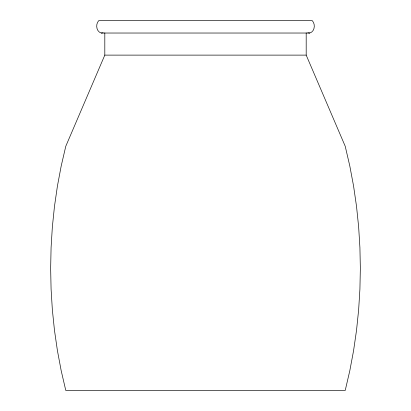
<?xml version="1.0" encoding="UTF-8"?>
<svg xmlns="http://www.w3.org/2000/svg" width="411" height="411" viewBox="0 0 411 411"><rect width="100%" height="100%" fill="white"/><g stroke="black" fill="none" stroke-linecap="round" stroke-linejoin="round"><path stroke-width="0.62" d="M104.81 32.937L104.81 55.115L65.781 146.265L61.188 166.023L57.417 186.101L54.468 206.44L52.351 226.97L51.082 247.633L50.656 268.357L51.082 289.082L52.351 309.745L54.468 330.274L57.417 350.614L61.188 370.691L65.781 390.45L345.219 390.45L349.812 370.691L353.583 350.614L356.532 330.274L358.649 309.745L359.918 289.082L360.344 268.357L359.918 247.633L358.649 226.97L356.532 206.44L353.583 186.101L349.812 166.023L345.219 146.265L306.19 55.115L306.19 32.937M309.719 33.029C314.872 31.662 315.669 23.961 312.139 20.55L98.861 20.55C95.331 23.961 96.128 31.662 101.281 33.029L309.719 33.029L307.86 32.803M101.281 33.029L103.14 32.803M104.81 55.115L306.19 55.115"/></g></svg>
